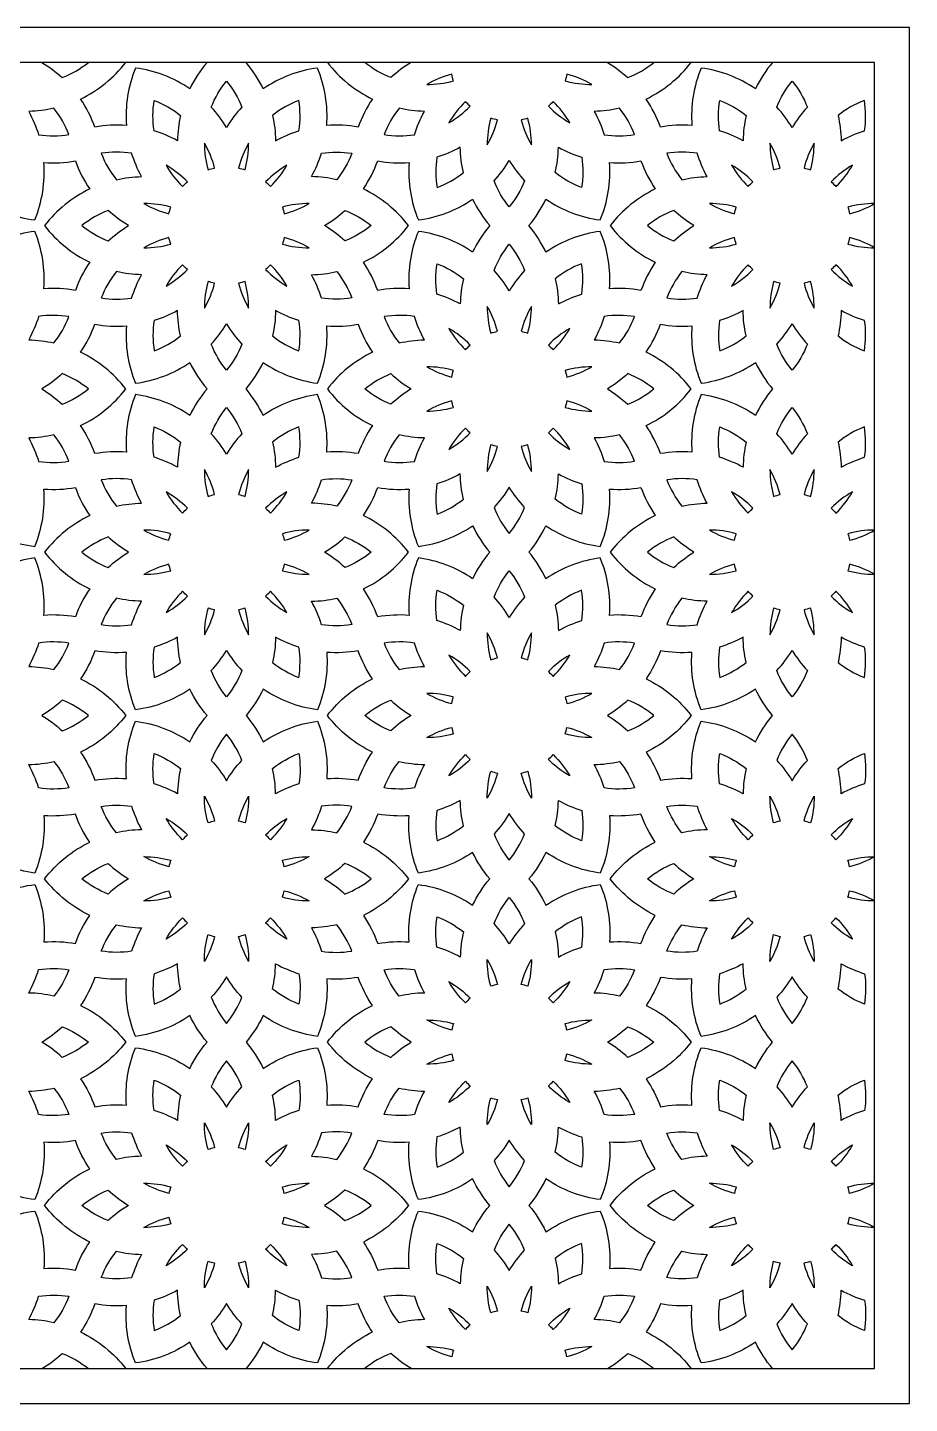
# Model space of a CAD drawing. Extents: x -2698 to -944, y 1038 to 1828.
# Drawn here: x -1451 to -944, y 1038 to 1828 of the extents above; entities that cross this region are included whole.
import ezdxf

# ---------------------------------------------------------------- set-up
doc = ezdxf.new("R2010")
doc.units = 0
doc.layers.add('LAYER_01', color=5, linetype='CONTINUOUS')

msp = doc.modelspace()

# ---------------------------------------------------------------- linework, layer by layer
at = {"layer": 'LAYER_01'}
for points in [[(-2697.73, 1038.17), (-944.41, 1038.17), (-944.41, 1828.11), (-2697.73, 1828.11)], [(-2677.73, 1058.17), (-964.41, 1058.17), (-964.41, 1808.11), (-2677.73, 1808.11)]]:
    msp.add_lwpolyline(points, close=True, dxfattribs=at)
for points in [[(-1442.59, 1808.11, -0.050779), (-1430.93, 1799.33, 0.077393), (-1415.9, 1808.11)], [(-1347.77, 1808.11, 0.063011), (-1357.6, 1792.92, 0.117394), (-1388.79, 1804.83, 0.117394), (-1394.06, 1771.87, 0.063011), (-1412.13, 1770.95, 0.063011), (-1420.37, 1787.06, 0.117394), (-1394.46, 1808.11)], [(-1278.65, 1808.11, 0.117394), (-1252.74, 1787.06, 0.063011), (-1260.98, 1770.95, 0.063011), (-1279.05, 1771.87, 0.117394), (-1284.32, 1804.83, 0.117394), (-1315.51, 1792.92, 0.063011), (-1325.34, 1808.11)], [(-1230.52, 1808.11, 0.050779), (-1242.18, 1799.33, -0.077393), (-1257.21, 1808.11)], [(-1117.86, 1808.11, -0.050779), (-1106.2, 1799.33, 0.077393), (-1091.16, 1808.11)], [(-1023.04, 1808.11, 0.063011), (-1032.87, 1792.92, 0.117394), (-1064.05, 1804.83, 0.117394), (-1069.33, 1771.87, 0.063011), (-1087.39, 1770.95, 0.063011), (-1095.63, 1787.06, 0.117394), (-1069.73, 1808.11)], [(-1347.77, 1058.17, -0.063011), (-1357.6, 1073.35, -0.117394), (-1388.79, 1061.44, -0.117394), (-1394.06, 1094.4, -0.063011), (-1412.13, 1095.32, -0.063011), (-1420.37, 1079.21, -0.117394), (-1394.46, 1058.17)], [(-1278.65, 1058.17, -0.117394), (-1252.74, 1079.21, -0.063011), (-1260.98, 1095.32, -0.063011), (-1279.05, 1094.4, -0.117394), (-1284.32, 1061.44, -0.117394), (-1315.51, 1073.35, -0.063011), (-1325.34, 1058.17)], [(-1023.04, 1058.17, -0.063011), (-1032.87, 1073.35, -0.117394), (-1064.05, 1061.44, -0.117394), (-1069.33, 1094.4, -0.063011), (-1087.39, 1095.32, -0.063011), (-1095.63, 1079.21, -0.117394), (-1069.73, 1058.17)], [(-1442.59, 1058.17, 0.050779), (-1430.93, 1066.95, -0.077393), (-1415.9, 1058.17)], [(-1230.52, 1058.17, -0.050779), (-1242.18, 1066.95, 0.077393), (-1257.21, 1058.17)], [(-1117.86, 1058.17, 0.050779), (-1106.2, 1066.95, -0.077393), (-1091.16, 1058.17)]]:
    msp.add_lwpolyline(points, format="xyb", dxfattribs=at)
for points in [[(-1207.25, 1801.27, 0.068796), (-1221.59, 1795.41, 0.068796), (-1206.24, 1797.5, -0.028935)], [(-1126.78, 1795.41, 0.068796), (-1141.13, 1801.27, -0.028935), (-1142.14, 1797.5, 0.068796)], [(-1327.77, 1782.36, 0.050779), (-1336.56, 1770.7, 0.050779), (-1345.34, 1782.36, -0.077393), (-1336.56, 1797.39, -0.077393)], [(-1003.03, 1782.36, 0.050779), (-1011.82, 1770.7, 0.050779), (-1020.6, 1782.36, -0.077393), (-1011.82, 1797.39, -0.077393)], [(-1378.07, 1786.27, -0.077393), (-1362.94, 1777.64, 0.050779), (-1364.72, 1763.15, 0.050779), (-1378.16, 1768.86, -0.077393)], [(-1308.39, 1763.15, -0.050779), (-1294.95, 1768.86, 0.077393), (-1295.04, 1786.27, 0.077393), (-1310.17, 1777.64, -0.050779)], [(-1208.89, 1773.41, 0.068796), (-1196.64, 1782.9, -0.028935), (-1199.4, 1785.66, 0.068796)], [(-1151.74, 1782.9, 0.068796), (-1139.48, 1773.41, 0.068796), (-1148.97, 1785.66, -0.028935)], [(-1053.33, 1786.27, -0.077393), (-1038.21, 1777.64, 0.050779), (-1039.98, 1763.15, 0.050779), (-1053.42, 1768.86, -0.077393)], [(-983.65, 1763.15, -0.050779), (-970.22, 1768.86, 0.077393), (-970.31, 1786.27, 0.077393), (-985.43, 1777.64, -0.050779)], [(-1450.14, 1779.95, -0.050779), (-1444.43, 1766.51, 0.077393), (-1427.02, 1766.6, 0.077393), (-1435.65, 1781.72, -0.050779)], [(-1222.97, 1779.95, -0.050779), (-1237.46, 1781.72, 0.077393), (-1246.09, 1766.6, 0.077393), (-1228.68, 1766.51, -0.050779)], [(-1125.4, 1779.95, -0.050779), (-1119.7, 1766.51, 0.077393), (-1102.29, 1766.6, 0.077393), (-1110.91, 1781.72, -0.050779)], [(-1186.89, 1760.7, 0.068796), (-1181.03, 1775.05, -0.028935), (-1184.8, 1776.06, 0.068796)], [(-1161.48, 1760.7, 0.068796), (-1163.58, 1776.06, -0.028935), (-1167.35, 1775.05, 0.068796)], [(-1349.26, 1761.77, 0.068796), (-1347.16, 1746.42, -0.028935), (-1343.39, 1747.43, 0.068796)], [(-1329.72, 1747.43, -0.028935), (-1325.95, 1746.42, 0.068796), (-1323.85, 1761.77, 0.068796)], [(-1024.52, 1761.77, 0.068796), (-1022.43, 1746.42, -0.028935), (-1018.66, 1747.43, 0.068796)], [(-1004.98, 1747.43, -0.028935), (-1001.21, 1746.42, 0.068796), (-999.12, 1761.77, 0.068796)], [(-1385.34, 1742.53, -0.050779), (-1391.04, 1755.97, 0.077393), (-1408.46, 1755.88, 0.077393), (-1399.83, 1740.75, -0.050779)], [(-1273.28, 1740.75, 0.050779), (-1287.77, 1742.53, 0.050779), (-1282.07, 1755.97, -0.077393), (-1264.65, 1755.88, -0.077393)], [(-1215.79, 1753.62, 0.077393), (-1215.7, 1736.21, 0.077393), (-1200.57, 1744.84, -0.050779), (-1202.35, 1759.33, -0.050779)], [(-1132.68, 1736.21, -0.077393), (-1147.8, 1744.84, 0.050779), (-1146.02, 1759.33, 0.050779), (-1132.58, 1753.62, -0.077393)], [(-1060.6, 1742.53, -0.050779), (-1066.31, 1755.97, 0.077393), (-1083.72, 1755.88, 0.077393), (-1075.09, 1740.75, -0.050779)], [(-1477.87, 1729.55, 0.117394), (-1446.69, 1717.64, 0.117394), (-1441.42, 1750.6, 0.063011), (-1423.35, 1751.52, 0.063011), (-1415.11, 1735.42, 0.117394), (-1441.02, 1714.37, 0.117394), (-1415.11, 1693.32, 0.063011), (-1423.35, 1677.21, 0.063011), (-1441.42, 1678.13, 0.117394), (-1446.69, 1711.09, 0.117394), (-1477.87, 1699.18, 0.063011), (-1487.7, 1714.37, 0.063011)], [(-1359.01, 1739.58, 0.068796), (-1371.26, 1749.07, 0.068796), (-1361.77, 1736.82, -0.028935)], [(-1301.85, 1749.07, 0.068796), (-1314.1, 1739.58, -0.028935), (-1311.34, 1736.82, 0.068796)], [(-1258, 1693.32, 0.117394), (-1232.09, 1714.37, 0.117394), (-1258, 1735.42, 0.063011), (-1249.76, 1751.52, 0.063011), (-1231.69, 1750.6, 0.117394), (-1226.42, 1717.64, 0.117394), (-1195.24, 1729.55, 0.063011), (-1185.41, 1714.37, 0.063011), (-1195.24, 1699.18, 0.117394), (-1226.42, 1711.09, 0.117394), (-1231.69, 1678.13, 0.063011), (-1249.76, 1677.21, 0.063011)], [(-1174.19, 1725.09, -0.077393), (-1182.97, 1740.12, 0.050779), (-1174.19, 1751.78, 0.050779), (-1165.4, 1740.12, -0.077393)], [(-1153.14, 1729.55, 0.117394), (-1121.96, 1717.64, 0.117394), (-1116.68, 1750.6, 0.063011), (-1098.61, 1751.52, 0.063011), (-1090.38, 1735.42, 0.117394), (-1116.28, 1714.37, 0.117394), (-1090.38, 1693.32, 0.063011), (-1098.61, 1677.21, 0.063011), (-1116.68, 1678.13, 0.117394), (-1121.96, 1711.09, 0.117394), (-1153.14, 1699.18, 0.063011), (-1162.97, 1714.37, 0.063011)], [(-1034.27, 1739.58, 0.068796), (-1046.52, 1749.07, 0.068796), (-1037.03, 1736.82, -0.028935)], [(-977.12, 1749.07, 0.068796), (-989.37, 1739.58, -0.028935), (-986.61, 1736.82, 0.068796)], [(-1404.55, 1723.15, 0.077393), (-1419.58, 1714.37, 0.077393), (-1404.55, 1705.58, -0.050779), (-1392.88, 1714.37, -0.050779)], [(-1383.96, 1727.07, 0.068796), (-1369.62, 1721.2, -0.028935), (-1368.61, 1724.98, 0.068796)], [(-1303.49, 1721.2, 0.068796), (-1289.15, 1727.07, 0.068796), (-1304.5, 1724.98, -0.028935)], [(-1268.57, 1705.58, 0.050779), (-1280.23, 1714.37, 0.050779), (-1268.57, 1723.15, -0.077393), (-1253.53, 1714.37, -0.077393)], [(-1079.81, 1723.15, 0.077393), (-1094.84, 1714.37, 0.077393), (-1079.81, 1705.58, -0.050779), (-1068.15, 1714.37, -0.050779)], [(-1059.23, 1727.07, 0.068796), (-1044.88, 1721.2, -0.028935), (-1043.87, 1724.98, 0.068796)], [(-978.76, 1721.2, 0.068796), (-964.41, 1727.07, 0.068796), (-979.77, 1724.98, -0.028935)], [(-1383.96, 1701.66, 0.068796), (-1368.61, 1703.76, -0.028935), (-1369.62, 1707.53, 0.068796)], [(-1304.5, 1703.76, 0.068796), (-1289.15, 1701.66, 0.068796), (-1303.49, 1707.53, -0.028935)], [(-1059.23, 1701.66, 0.068796), (-1043.87, 1703.76, -0.028935), (-1044.88, 1707.53, 0.068796)], [(-979.77, 1703.76, 0.068796), (-964.41, 1701.66, 0.068796), (-978.76, 1707.53, -0.028935)], [(-1174.19, 1676.95, 0.050779), (-1182.97, 1688.61, -0.077393), (-1174.19, 1703.65, -0.077393), (-1165.4, 1688.61, 0.050779)], [(-1361.77, 1691.91, 0.068796), (-1371.26, 1679.66, 0.068796), (-1359.01, 1689.15, -0.028935)], [(-1301.85, 1679.66, 0.068796), (-1311.34, 1691.91, -0.028935), (-1314.1, 1689.15, 0.068796)], [(-1215.7, 1692.53, -0.077393), (-1200.57, 1683.9, 0.050779), (-1202.35, 1669.41, 0.050779), (-1215.79, 1675.11, -0.077393)], [(-1132.58, 1675.11, 0.077393), (-1132.68, 1692.53, 0.077393), (-1147.8, 1683.9, -0.050779), (-1146.02, 1669.41, -0.050779)], [(-1037.03, 1691.91, 0.068796), (-1046.52, 1679.66, 0.068796), (-1034.27, 1689.15, -0.028935)], [(-977.12, 1679.66, 0.068796), (-986.61, 1691.91, -0.028935), (-989.37, 1689.15, 0.068796)], [(-1399.83, 1687.98, 0.077393), (-1408.46, 1672.85, 0.077393), (-1391.04, 1672.76, -0.050779), (-1385.34, 1686.2, -0.050779)], [(-1264.65, 1672.85, -0.077393), (-1282.07, 1672.76, 0.050779), (-1287.77, 1686.2, 0.050779), (-1273.28, 1687.98, -0.077393)], [(-1075.09, 1687.98, 0.077393), (-1083.72, 1672.85, 0.077393), (-1066.31, 1672.76, -0.050779), (-1060.6, 1686.2, -0.050779)], [(-1347.16, 1682.32, 0.068796), (-1349.26, 1666.96, 0.068796), (-1343.39, 1681.31, -0.028935)], [(-1329.72, 1681.31, 0.068796), (-1323.85, 1666.96, 0.068796), (-1325.95, 1682.32, -0.028935)], [(-1022.43, 1682.32, 0.068796), (-1024.52, 1666.96, 0.068796), (-1018.66, 1681.31, -0.028935)], [(-1004.98, 1681.31, 0.068796), (-999.12, 1666.96, 0.068796), (-1001.21, 1682.32, -0.028935)], [(-1186.89, 1668.03, 0.068796), (-1184.8, 1652.67, -0.028935), (-1181.03, 1653.69, 0.068796)], [(-1161.48, 1668.03, 0.068796), (-1167.35, 1653.69, -0.028935), (-1163.58, 1652.67, 0.068796)], [(-1450.14, 1648.79, -0.050779), (-1435.65, 1647.01, 0.077393), (-1427.02, 1662.14, 0.077393), (-1444.43, 1662.23, -0.050779)], [(-1364.72, 1665.58, -0.050779), (-1378.16, 1659.88, 0.077393), (-1378.07, 1642.47, 0.077393), (-1362.94, 1651.09, -0.050779)], [(-1310.17, 1651.09, 0.077393), (-1295.04, 1642.47, 0.077393), (-1294.95, 1659.88, -0.050779), (-1308.39, 1665.58, -0.050779)], [(-1222.97, 1648.79, -0.050779), (-1228.68, 1662.23, 0.077393), (-1246.09, 1662.14, 0.077393), (-1237.46, 1647.01, -0.050779)], [(-1125.4, 1648.79, -0.050779), (-1110.91, 1647.01, 0.077393), (-1102.29, 1662.14, 0.077393), (-1119.7, 1662.23, -0.050779)], [(-1039.98, 1665.58, -0.050779), (-1053.42, 1659.88, 0.077393), (-1053.33, 1642.47, 0.077393), (-1038.21, 1651.09, -0.050779)], [(-985.43, 1651.09, 0.077393), (-970.31, 1642.47, 0.077393), (-970.22, 1659.88, -0.050779), (-983.65, 1665.58, -0.050779)], [(-1347.77, 1620.62, 0.063011), (-1357.6, 1605.44, 0.117394), (-1388.79, 1617.35, 0.117394), (-1394.06, 1584.39, 0.063011), (-1412.13, 1583.47, 0.063011), (-1420.37, 1599.57, 0.117394), (-1394.46, 1620.62, 0.117394), (-1420.37, 1641.67, 0.063011), (-1412.13, 1657.78, 0.063011), (-1394.06, 1656.86, 0.117394), (-1388.79, 1623.9, 0.117394), (-1357.6, 1635.81, 0.063011)], [(-1345.34, 1646.38, 0.050779), (-1336.56, 1658.04, 0.050779), (-1327.77, 1646.38, -0.077393), (-1336.56, 1631.34, -0.077393)], [(-1278.65, 1620.62, 0.117394), (-1252.74, 1599.57, 0.063011), (-1260.98, 1583.47, 0.063011), (-1279.05, 1584.39, 0.117394), (-1284.32, 1617.35, 0.117394), (-1315.51, 1605.44, 0.063011), (-1325.34, 1620.62, 0.063011), (-1315.51, 1635.81, 0.117394), (-1284.32, 1623.9, 0.117394), (-1279.05, 1656.86, 0.063011), (-1260.98, 1657.78, 0.063011), (-1252.74, 1641.67, 0.117394)], [(-1196.64, 1645.84, 0.068796), (-1208.89, 1655.33, 0.068796), (-1199.4, 1643.08, -0.028935)], [(-1139.48, 1655.33, 0.068796), (-1151.74, 1645.84, -0.028935), (-1148.97, 1643.08, 0.068796)], [(-1023.04, 1620.62, 0.063011), (-1032.87, 1605.44, 0.117394), (-1064.05, 1617.35, 0.117394), (-1069.33, 1584.39, 0.063011), (-1087.39, 1583.47, 0.063011), (-1095.63, 1599.57, 0.117394), (-1069.73, 1620.62, 0.117394), (-1095.63, 1641.67, 0.063011), (-1087.39, 1657.78, 0.063011), (-1069.33, 1656.86, 0.117394), (-1064.05, 1623.9, 0.117394), (-1032.87, 1635.81, 0.063011)], [(-1020.6, 1646.38, 0.050779), (-1011.82, 1658.04, 0.050779), (-1003.03, 1646.38, -0.077393), (-1011.82, 1631.34, -0.077393)], [(-1430.93, 1629.41, -0.050779), (-1442.59, 1620.62, -0.050779), (-1430.93, 1611.84, 0.077393), (-1415.9, 1620.62, 0.077393)], [(-1230.52, 1620.62, 0.050779), (-1242.18, 1611.84, -0.077393), (-1257.21, 1620.62, -0.077393), (-1242.18, 1629.41, 0.050779)], [(-1221.59, 1633.33, 0.068796), (-1207.25, 1627.46, -0.028935), (-1206.24, 1631.23, 0.068796)], [(-1141.13, 1627.46, 0.068796), (-1126.78, 1633.33, 0.068796), (-1142.14, 1631.23, -0.028935)], [(-1106.2, 1629.41, -0.050779), (-1117.86, 1620.62, -0.050779), (-1106.2, 1611.84, 0.077393), (-1091.16, 1620.62, 0.077393)], [(-1207.25, 1613.79, 0.068796), (-1221.59, 1607.92, 0.068796), (-1206.24, 1610.02, -0.028935)], [(-1126.78, 1607.92, 0.068796), (-1141.13, 1613.79, -0.028935), (-1142.14, 1610.02, 0.068796)], [(-1327.77, 1594.87, 0.050779), (-1336.56, 1583.21, 0.050779), (-1345.34, 1594.87, -0.077393), (-1336.56, 1609.91, -0.077393)], [(-1003.03, 1594.87, 0.050779), (-1011.82, 1583.21, 0.050779), (-1020.6, 1594.87, -0.077393), (-1011.82, 1609.91, -0.077393)], [(-1378.07, 1598.78, -0.077393), (-1362.94, 1590.15, 0.050779), (-1364.72, 1575.66, 0.050779), (-1378.16, 1581.37, -0.077393)], [(-1308.39, 1575.66, -0.050779), (-1294.95, 1581.37, 0.077393), (-1295.04, 1598.78, 0.077393), (-1310.17, 1590.15, -0.050779)], [(-1208.89, 1585.92, 0.068796), (-1196.64, 1595.41, -0.028935), (-1199.4, 1598.17, 0.068796)], [(-1151.74, 1595.41, 0.068796), (-1139.48, 1585.92, 0.068796), (-1148.97, 1598.17, -0.028935)], [(-1053.33, 1598.78, -0.077393), (-1038.21, 1590.15, 0.050779), (-1039.98, 1575.66, 0.050779), (-1053.42, 1581.37, -0.077393)], [(-983.65, 1575.66, -0.050779), (-970.22, 1581.37, 0.077393), (-970.31, 1598.78, 0.077393), (-985.43, 1590.15, -0.050779)], [(-1450.14, 1592.46, -0.050779), (-1444.43, 1579.02, 0.077393), (-1427.02, 1579.11, 0.077393), (-1435.65, 1594.24, -0.050779)], [(-1222.97, 1592.46, -0.050779), (-1237.46, 1594.24, 0.077393), (-1246.09, 1579.11, 0.077393), (-1228.68, 1579.02, -0.050779)], [(-1186.89, 1573.22, 0.068796), (-1181.03, 1587.56, -0.028935), (-1184.8, 1588.57, 0.068796)], [(-1161.48, 1573.22, 0.068796), (-1163.58, 1588.57, -0.028935), (-1167.35, 1587.56, 0.068796)], [(-1125.4, 1592.46, -0.050779), (-1119.7, 1579.02, 0.077393), (-1102.29, 1579.11, 0.077393), (-1110.91, 1594.24, -0.050779)], [(-1349.26, 1574.29, 0.068796), (-1347.16, 1558.93, -0.028935), (-1343.39, 1559.94, 0.068796)], [(-1329.72, 1559.94, -0.028935), (-1325.95, 1558.93, 0.068796), (-1323.85, 1574.29, 0.068796)], [(-1024.52, 1574.29, 0.068796), (-1022.43, 1558.93, -0.028935), (-1018.66, 1559.94, 0.068796)], [(-1004.98, 1559.94, -0.028935), (-1001.21, 1558.93, 0.068796), (-999.12, 1574.29, 0.068796)], [(-1385.34, 1555.05, -0.050779), (-1391.04, 1568.48, 0.077393), (-1408.46, 1568.39, 0.077393), (-1399.83, 1553.27, -0.050779)], [(-1273.28, 1553.27, 0.050779), (-1287.77, 1555.05, 0.050779), (-1282.07, 1568.48, -0.077393), (-1264.65, 1568.39, -0.077393)], [(-1215.79, 1566.13, 0.077393), (-1215.7, 1548.72, 0.077393), (-1200.57, 1557.35, -0.050779), (-1202.35, 1571.84, -0.050779)], [(-1165.4, 1552.63, -0.050779), (-1174.19, 1564.29, -0.050779), (-1182.97, 1552.63, 0.077393), (-1174.19, 1537.6, 0.077393)], [(-1132.68, 1548.72, -0.077393), (-1147.8, 1557.35, 0.050779), (-1146.02, 1571.84, 0.050779), (-1132.58, 1566.13, -0.077393)], [(-1060.6, 1555.05, -0.050779), (-1066.31, 1568.48, 0.077393), (-1083.72, 1568.39, 0.077393), (-1075.09, 1553.27, -0.050779)], [(-1477.87, 1542.07, 0.117394), (-1446.69, 1530.16, 0.117394), (-1441.42, 1563.12, 0.063011), (-1423.35, 1564.04, 0.063011), (-1415.11, 1547.93, 0.117394), (-1441.02, 1526.88, 0.117394), (-1415.11, 1505.83, 0.063011), (-1423.35, 1489.72, 0.063011), (-1441.42, 1490.64, 0.117394), (-1446.69, 1523.6, 0.117394), (-1477.87, 1511.69, 0.063011), (-1487.7, 1526.88, 0.063011)], [(-1359.01, 1552.09, 0.068796), (-1371.26, 1561.58, 0.068796), (-1361.77, 1549.33, -0.028935)], [(-1301.85, 1561.58, 0.068796), (-1314.1, 1552.09, -0.028935), (-1311.34, 1549.33, 0.068796)], [(-1258, 1505.83, 0.117394), (-1232.09, 1526.88, 0.117394), (-1258, 1547.93, 0.063011), (-1249.76, 1564.04, 0.063011), (-1231.69, 1563.12, 0.117394), (-1226.42, 1530.16, 0.117394), (-1195.24, 1542.07, 0.063011), (-1185.41, 1526.88, 0.063011), (-1195.24, 1511.69, 0.117394), (-1226.42, 1523.6, 0.117394), (-1231.69, 1490.64, 0.063011), (-1249.76, 1489.72, 0.063011)], [(-1153.14, 1542.07, 0.117394), (-1121.96, 1530.16, 0.117394), (-1116.68, 1563.12, 0.063011), (-1098.61, 1564.04, 0.063011), (-1090.38, 1547.93, 0.117394), (-1116.28, 1526.88, 0.117394), (-1090.38, 1505.83, 0.063011), (-1098.61, 1489.72, 0.063011), (-1116.68, 1490.64, 0.117394), (-1121.96, 1523.6, 0.117394), (-1153.14, 1511.69, 0.063011), (-1162.97, 1526.88, 0.063011)], [(-1034.27, 1552.09, 0.068796), (-1046.52, 1561.58, 0.068796), (-1037.03, 1549.33, -0.028935)], [(-977.12, 1561.58, 0.068796), (-989.37, 1552.09, -0.028935), (-986.61, 1549.33, 0.068796)], [(-1404.55, 1535.67, 0.077393), (-1419.58, 1526.88, 0.077393), (-1404.55, 1518.1, -0.050779), (-1392.88, 1526.88, -0.050779)], [(-1383.96, 1539.58, 0.068796), (-1369.62, 1533.72, -0.028935), (-1368.61, 1537.49, 0.068796)], [(-1303.49, 1533.72, 0.068796), (-1289.15, 1539.58, 0.068796), (-1304.5, 1537.49, -0.028935)], [(-1268.57, 1518.1, 0.050779), (-1280.23, 1526.88, 0.050779), (-1268.57, 1535.67, -0.077393), (-1253.53, 1526.88, -0.077393)], [(-1079.81, 1535.67, 0.077393), (-1094.84, 1526.88, 0.077393), (-1079.81, 1518.1, -0.050779), (-1068.15, 1526.88, -0.050779)], [(-1059.23, 1539.58, 0.068796), (-1044.88, 1533.72, -0.028935), (-1043.87, 1537.49, 0.068796)], [(-978.76, 1533.72, 0.068796), (-964.41, 1539.58, 0.068796), (-979.77, 1537.49, -0.028935)], [(-1383.96, 1514.18, 0.068796), (-1368.61, 1516.27, -0.028935), (-1369.62, 1520.04, 0.068796)], [(-1304.5, 1516.27, 0.068796), (-1289.15, 1514.18, 0.068796), (-1303.49, 1520.04, -0.028935)], [(-1059.23, 1514.18, 0.068796), (-1043.87, 1516.27, -0.028935), (-1044.88, 1520.04, 0.068796)], [(-979.77, 1516.27, 0.068796), (-964.41, 1514.18, 0.068796), (-978.76, 1520.04, -0.028935)], [(-1174.19, 1489.47, 0.050779), (-1182.97, 1501.13, -0.077393), (-1174.19, 1516.16, -0.077393), (-1165.4, 1501.13, 0.050779)], [(-1361.77, 1504.43, 0.068796), (-1371.26, 1492.18, 0.068796), (-1359.01, 1501.67, -0.028935)], [(-1301.85, 1492.18, 0.068796), (-1311.34, 1504.43, -0.028935), (-1314.1, 1501.67, 0.068796)], [(-1215.7, 1505.04, -0.077393), (-1200.57, 1496.41, 0.050779), (-1202.35, 1481.92, 0.050779), (-1215.79, 1487.63, -0.077393)], [(-1132.58, 1487.63, 0.077393), (-1132.68, 1505.04, 0.077393), (-1147.8, 1496.41, -0.050779), (-1146.02, 1481.92, -0.050779)], [(-1037.03, 1504.43, 0.068796), (-1046.52, 1492.18, 0.068796), (-1034.27, 1501.67, -0.028935)], [(-977.12, 1492.18, 0.068796), (-986.61, 1504.43, -0.028935), (-989.37, 1501.67, 0.068796)], [(-1399.83, 1500.49, 0.077393), (-1408.46, 1485.37, 0.077393), (-1391.04, 1485.28, -0.050779), (-1385.34, 1498.72, -0.050779)], [(-1347.16, 1494.83, 0.068796), (-1349.26, 1479.47, 0.068796), (-1343.39, 1493.82, -0.028935)], [(-1329.72, 1493.82, 0.068796), (-1323.85, 1479.47, 0.068796), (-1325.95, 1494.83, -0.028935)], [(-1264.65, 1485.37, -0.077393), (-1282.07, 1485.28, 0.050779), (-1287.77, 1498.72, 0.050779), (-1273.28, 1500.49, -0.077393)], [(-1075.09, 1500.49, 0.077393), (-1083.72, 1485.37, 0.077393), (-1066.31, 1485.28, -0.050779), (-1060.6, 1498.72, -0.050779)], [(-1022.43, 1494.83, 0.068796), (-1024.52, 1479.47, 0.068796), (-1018.66, 1493.82, -0.028935)], [(-1004.98, 1493.82, 0.068796), (-999.12, 1479.47, 0.068796), (-1001.21, 1494.83, -0.028935)], [(-1364.72, 1478.1, -0.050779), (-1378.16, 1472.39, 0.077393), (-1378.07, 1454.98, 0.077393), (-1362.94, 1463.61, -0.050779)], [(-1310.17, 1463.61, 0.077393), (-1295.04, 1454.98, 0.077393), (-1294.95, 1472.39, -0.050779), (-1308.39, 1478.1, -0.050779)], [(-1186.89, 1480.54, 0.068796), (-1184.8, 1465.19, -0.028935), (-1181.03, 1466.2, 0.068796)], [(-1161.48, 1480.54, 0.068796), (-1167.35, 1466.2, -0.028935), (-1163.58, 1465.19, 0.068796)], [(-1039.98, 1478.1, -0.050779), (-1053.42, 1472.39, 0.077393), (-1053.33, 1454.98, 0.077393), (-1038.21, 1463.61, -0.050779)], [(-985.43, 1463.61, 0.077393), (-970.31, 1454.98, 0.077393), (-970.22, 1472.39, -0.050779), (-983.65, 1478.1, -0.050779)], [(-1450.14, 1461.3, -0.050779), (-1435.65, 1459.53, 0.077393), (-1427.02, 1474.65, 0.077393), (-1444.43, 1474.74, -0.050779)], [(-1357.6, 1448.32, -0.117394), (-1388.79, 1436.41, -0.117394), (-1394.06, 1469.37, -0.063011), (-1412.13, 1470.29, -0.063011), (-1420.37, 1454.19, -0.117394), (-1394.46, 1433.14, -0.117394), (-1420.37, 1412.09, -0.063011), (-1412.13, 1395.98, -0.063011), (-1394.06, 1396.9, -0.117394), (-1388.79, 1429.86, -0.117394), (-1357.6, 1417.95, -0.063011), (-1347.77, 1433.14, -0.063011)], [(-1345.34, 1458.89, 0.050779), (-1336.56, 1470.55, 0.050779), (-1327.77, 1458.89, -0.077393), (-1336.56, 1443.86, -0.077393)], [(-1325.34, 1433.14, -0.063011), (-1315.51, 1417.95, -0.117394), (-1284.32, 1429.86, -0.117394), (-1279.05, 1396.9, -0.063011), (-1260.98, 1395.98, -0.063011), (-1252.74, 1412.09, -0.117394), (-1278.65, 1433.14, -0.117394), (-1252.74, 1454.19, -0.063011), (-1260.98, 1470.29, -0.063011), (-1279.05, 1469.37, -0.117394), (-1284.32, 1436.41, -0.117394), (-1315.51, 1448.32, -0.063011)], [(-1222.97, 1461.3, -0.050779), (-1228.68, 1474.74, 0.077393), (-1246.09, 1474.65, 0.077393), (-1237.46, 1459.53, -0.050779)], [(-1125.4, 1461.3, -0.050779), (-1110.91, 1459.53, 0.077393), (-1102.29, 1474.65, 0.077393), (-1119.7, 1474.74, -0.050779)], [(-1069.73, 1433.14, -0.117394), (-1095.63, 1412.09, -0.063011), (-1087.39, 1395.98, -0.063011), (-1069.33, 1396.9, -0.117394), (-1064.05, 1429.86, -0.117394), (-1032.87, 1417.95, -0.063011), (-1023.04, 1433.14, -0.063011), (-1032.87, 1448.32, -0.117394), (-1064.05, 1436.41, -0.117394), (-1069.33, 1469.37, -0.063011), (-1087.39, 1470.29, -0.063011), (-1095.63, 1454.19, -0.117394)], [(-1020.6, 1458.89, 0.050779), (-1011.82, 1470.55, 0.050779), (-1003.03, 1458.89, -0.077393), (-1011.82, 1443.86, -0.077393)], [(-1196.64, 1458.35, 0.068796), (-1208.89, 1467.84, 0.068796), (-1199.4, 1455.59, -0.028935)], [(-1139.48, 1467.84, 0.068796), (-1151.74, 1458.35, -0.028935), (-1148.97, 1455.59, 0.068796)], [(-1221.59, 1445.84, 0.068796), (-1207.25, 1439.98, -0.028935), (-1206.24, 1443.75, 0.068796)], [(-1141.13, 1439.98, 0.068796), (-1126.78, 1445.84, 0.068796), (-1142.14, 1443.75, -0.028935)], [(-1442.59, 1433.14, -0.050779), (-1430.93, 1424.35, 0.077393), (-1415.9, 1433.14, 0.077393), (-1430.93, 1441.92, -0.050779)], [(-1242.18, 1441.92, 0.050779), (-1230.52, 1433.14, 0.050779), (-1242.18, 1424.35, -0.077393), (-1257.21, 1433.14, -0.077393)], [(-1117.86, 1433.14, -0.050779), (-1106.2, 1424.35, 0.077393), (-1091.16, 1433.14, 0.077393), (-1106.2, 1441.92, -0.050779)], [(-1345.34, 1407.38, -0.050779), (-1336.56, 1395.72, -0.050779), (-1327.77, 1407.38, 0.077393), (-1336.56, 1422.42, 0.077393)], [(-1221.59, 1420.44, -0.068796), (-1207.25, 1426.3, 0.028935), (-1206.24, 1422.53, -0.068796)], [(-1141.13, 1426.3, -0.068796), (-1126.78, 1420.44, -0.068796), (-1142.14, 1422.53, 0.028935)], [(-1020.6, 1407.38, -0.050779), (-1011.82, 1395.72, -0.050779), (-1003.03, 1407.38, 0.077393), (-1011.82, 1422.42, 0.077393)], [(-1450.14, 1404.97, 0.050779), (-1435.65, 1406.75, -0.077393), (-1427.02, 1391.63, -0.077393), (-1444.43, 1391.53, 0.050779)], [(-1364.72, 1388.18, 0.050779), (-1378.16, 1393.88, -0.077393), (-1378.07, 1411.3, -0.077393), (-1362.94, 1402.67, 0.050779)], [(-1310.17, 1402.67, -0.077393), (-1295.04, 1411.3, -0.077393), (-1294.95, 1393.88, 0.050779), (-1308.39, 1388.18, 0.050779)], [(-1222.97, 1404.97, 0.050779), (-1228.68, 1391.53, -0.077393), (-1246.09, 1391.63, -0.077393), (-1237.46, 1406.75, 0.050779)], [(-1196.64, 1407.92, -0.068796), (-1208.89, 1398.43, -0.068796), (-1199.4, 1410.69, 0.028935)], [(-1139.48, 1398.43, -0.068796), (-1151.74, 1407.92, 0.028935), (-1148.97, 1410.69, -0.068796)], [(-1125.4, 1404.97, 0.050779), (-1110.91, 1406.75, -0.077393), (-1102.29, 1391.63, -0.077393), (-1119.7, 1391.53, 0.050779)], [(-1039.98, 1388.18, 0.050779), (-1053.42, 1393.88, -0.077393), (-1053.33, 1411.3, -0.077393), (-1038.21, 1402.67, 0.050779)], [(-985.43, 1402.67, -0.077393), (-970.31, 1411.3, -0.077393), (-970.22, 1393.88, 0.050779), (-983.65, 1388.18, 0.050779)], [(-1186.89, 1385.73, -0.068796), (-1184.8, 1401.09, 0.028935), (-1181.03, 1400.08, -0.068796)], [(-1161.48, 1385.73, -0.068796), (-1167.35, 1400.08, 0.028935), (-1163.58, 1401.09, -0.068796)], [(-1347.16, 1371.45, -0.068796), (-1349.26, 1386.8, -0.068796), (-1343.39, 1372.46, 0.028935)], [(-1329.72, 1372.46, -0.068796), (-1323.85, 1386.8, -0.068796), (-1325.95, 1371.45, 0.028935)], [(-1215.7, 1361.24, 0.077393), (-1200.57, 1369.86, -0.050779), (-1202.35, 1384.35, -0.050779), (-1215.79, 1378.65, 0.077393)], [(-1132.58, 1378.65, -0.077393), (-1132.68, 1361.24, -0.077393), (-1147.8, 1369.86, 0.050779), (-1146.02, 1384.35, 0.050779)], [(-1022.43, 1371.45, -0.068796), (-1024.52, 1386.8, -0.068796), (-1018.66, 1372.46, 0.028935)], [(-1004.98, 1372.46, -0.068796), (-999.12, 1386.8, -0.068796), (-1001.21, 1371.45, 0.028935)], [(-1477.87, 1324.21, -0.117394), (-1446.69, 1336.12, -0.117394), (-1441.42, 1303.16, -0.063011), (-1423.35, 1302.24, -0.063011), (-1415.11, 1318.35, -0.117394), (-1441.02, 1339.39, -0.117394), (-1415.11, 1360.44, -0.063011), (-1423.35, 1376.55, -0.063011), (-1441.42, 1375.63, -0.117394), (-1446.69, 1342.67, -0.117394), (-1477.87, 1354.58, -0.063011), (-1487.7, 1339.39, -0.063011)], [(-1399.83, 1365.78, -0.077393), (-1408.46, 1380.91, -0.077393), (-1391.04, 1381, 0.050779), (-1385.34, 1367.56, 0.050779)], [(-1264.65, 1380.91, 0.077393), (-1282.07, 1381, -0.050779), (-1287.77, 1367.56, -0.050779), (-1273.28, 1365.78, 0.077393)], [(-1258, 1360.44, -0.117394), (-1232.09, 1339.39, -0.117394), (-1258, 1318.35, -0.063011), (-1249.76, 1302.24, -0.063011), (-1231.69, 1303.16, -0.117394), (-1226.42, 1336.12, -0.117394), (-1195.24, 1324.21, -0.063011), (-1185.41, 1339.39, -0.063011), (-1195.24, 1354.58, -0.117394), (-1226.42, 1342.67, -0.117394), (-1231.69, 1375.63, -0.063011), (-1249.76, 1376.55, -0.063011)], [(-1174.19, 1376.81, -0.050779), (-1182.97, 1365.15, 0.077393), (-1174.19, 1350.11, 0.077393), (-1165.4, 1365.15, -0.050779)], [(-1153.14, 1324.21, -0.117394), (-1121.96, 1336.12, -0.117394), (-1116.68, 1303.16, -0.063011), (-1098.61, 1302.24, -0.063011), (-1090.38, 1318.35, -0.117394), (-1116.28, 1339.39, -0.117394), (-1090.38, 1360.44, -0.063011), (-1098.61, 1376.55, -0.063011), (-1116.68, 1375.63, -0.117394), (-1121.96, 1342.67, -0.117394), (-1153.14, 1354.58, -0.063011), (-1162.97, 1339.39, -0.063011)], [(-1075.09, 1365.78, -0.077393), (-1083.72, 1380.91, -0.077393), (-1066.31, 1381, 0.050779), (-1060.6, 1367.56, 0.050779)], [(-1361.77, 1361.85, -0.068796), (-1371.26, 1374.1, -0.068796), (-1359.01, 1364.61, 0.028935)], [(-1301.85, 1374.1, -0.068796), (-1311.34, 1361.85, 0.028935), (-1314.1, 1364.61, -0.068796)], [(-1037.03, 1361.85, -0.068796), (-1046.52, 1374.1, -0.068796), (-1034.27, 1364.61, 0.028935)], [(-977.12, 1374.1, -0.068796), (-986.61, 1361.85, 0.028935), (-989.37, 1364.61, -0.068796)], [(-1383.96, 1352.1, -0.068796), (-1368.61, 1350, 0.028935), (-1369.62, 1346.23, -0.068796)], [(-1304.5, 1350, -0.068796), (-1289.15, 1352.1, -0.068796), (-1303.49, 1346.23, 0.028935)], [(-1059.23, 1352.1, -0.068796), (-1043.87, 1350, 0.028935), (-1044.88, 1346.23, -0.068796)], [(-979.77, 1350, -0.068796), (-964.41, 1352.1, -0.068796), (-978.76, 1346.23, 0.028935)], [(-1404.55, 1330.61, -0.077393), (-1419.58, 1339.39, -0.077393), (-1404.55, 1348.18, 0.050779), (-1392.88, 1339.39, 0.050779)], [(-1268.57, 1348.18, -0.050779), (-1280.23, 1339.39, -0.050779), (-1268.57, 1330.61, 0.077393), (-1253.53, 1339.39, 0.077393)], [(-1079.81, 1330.61, -0.077393), (-1094.84, 1339.39, -0.077393), (-1079.81, 1348.18, 0.050779), (-1068.15, 1339.39, 0.050779)], [(-1383.96, 1326.69, -0.068796), (-1369.62, 1332.56, 0.028935), (-1368.61, 1328.79, -0.068796)], [(-1303.49, 1332.56, -0.068796), (-1289.15, 1326.69, -0.068796), (-1304.5, 1328.79, 0.028935)], [(-1165.4, 1313.64, 0.050779), (-1174.19, 1301.98, 0.050779), (-1182.97, 1313.64, -0.077393), (-1174.19, 1328.68, -0.077393)], [(-1059.23, 1326.69, -0.068796), (-1044.88, 1332.56, 0.028935), (-1043.87, 1328.79, -0.068796)], [(-978.76, 1332.56, -0.068796), (-964.41, 1326.69, -0.068796), (-979.77, 1328.79, 0.028935)], [(-1385.34, 1311.23, 0.050779), (-1391.04, 1297.79, -0.077393), (-1408.46, 1297.88, -0.077393), (-1399.83, 1313.01, 0.050779)], [(-1359.01, 1314.18, -0.068796), (-1371.26, 1304.69, -0.068796), (-1361.77, 1316.94, 0.028935)], [(-1301.85, 1304.69, -0.068796), (-1314.1, 1314.18, 0.028935), (-1311.34, 1316.94, -0.068796)], [(-1273.28, 1313.01, -0.050779), (-1287.77, 1311.23, -0.050779), (-1282.07, 1297.79, 0.077393), (-1264.65, 1297.88, 0.077393)], [(-1215.79, 1300.14, -0.077393), (-1215.7, 1317.55, -0.077393), (-1200.57, 1308.93, 0.050779), (-1202.35, 1294.43, 0.050779)], [(-1132.68, 1317.55, 0.077393), (-1147.8, 1308.93, -0.050779), (-1146.02, 1294.43, -0.050779), (-1132.58, 1300.14, 0.077393)], [(-1060.6, 1311.23, 0.050779), (-1066.31, 1297.79, -0.077393), (-1083.72, 1297.88, -0.077393), (-1075.09, 1313.01, 0.050779)], [(-1034.27, 1314.18, -0.068796), (-1046.52, 1304.69, -0.068796), (-1037.03, 1316.94, 0.028935)], [(-977.12, 1304.69, -0.068796), (-989.37, 1314.18, 0.028935), (-986.61, 1316.94, -0.068796)], [(-1349.26, 1291.99, -0.068796), (-1347.16, 1307.34, 0.028935), (-1343.39, 1306.33, -0.068796)], [(-1329.72, 1306.33, 0.028935), (-1325.95, 1307.34, -0.068796), (-1323.85, 1291.99, -0.068796)], [(-1024.52, 1291.99, -0.068796), (-1022.43, 1307.34, 0.028935), (-1018.66, 1306.33, -0.068796)], [(-1004.98, 1306.33, 0.028935), (-1001.21, 1307.34, -0.068796), (-999.12, 1291.99, -0.068796)], [(-1450.14, 1273.82, 0.050779), (-1444.43, 1287.25, -0.077393), (-1427.02, 1287.16, -0.077393), (-1435.65, 1272.04, 0.050779)], [(-1378.07, 1267.49, 0.077393), (-1362.94, 1276.12, -0.050779), (-1364.72, 1290.61, -0.050779), (-1378.16, 1284.91, 0.077393)], [(-1308.39, 1290.61, 0.050779), (-1294.95, 1284.91, -0.077393), (-1295.04, 1267.49, -0.077393), (-1310.17, 1276.12, 0.050779)], [(-1222.97, 1273.82, 0.050779), (-1237.46, 1272.04, -0.077393), (-1246.09, 1287.16, -0.077393), (-1228.68, 1287.25, 0.050779)], [(-1186.89, 1293.06, -0.068796), (-1181.03, 1278.71, 0.028935), (-1184.8, 1277.7, -0.068796)], [(-1161.48, 1293.06, -0.068796), (-1163.58, 1277.7, 0.028935), (-1167.35, 1278.71, -0.068796)], [(-1125.4, 1273.82, 0.050779), (-1119.7, 1287.25, -0.077393), (-1102.29, 1287.16, -0.077393), (-1110.91, 1272.04, 0.050779)], [(-1053.33, 1267.49, 0.077393), (-1038.21, 1276.12, -0.050779), (-1039.98, 1290.61, -0.050779), (-1053.42, 1284.91, 0.077393)], [(-983.65, 1290.61, 0.050779), (-970.22, 1284.91, -0.077393), (-970.31, 1267.49, -0.077393), (-985.43, 1276.12, 0.050779)], [(-1347.77, 1245.65, -0.063011), (-1357.6, 1260.84, -0.117394), (-1388.79, 1248.93, -0.117394), (-1394.06, 1281.89, -0.063011), (-1412.13, 1282.81, -0.063011), (-1420.37, 1266.7, -0.117394), (-1394.46, 1245.65, -0.117394), (-1420.37, 1224.6, -0.063011), (-1412.13, 1208.5, -0.063011), (-1394.06, 1209.42, -0.117394), (-1388.79, 1242.37, -0.117394), (-1357.6, 1230.46, -0.063011)], [(-1327.77, 1271.4, -0.050779), (-1336.56, 1283.07, -0.050779), (-1345.34, 1271.4, 0.077393), (-1336.56, 1256.37, 0.077393)], [(-1278.65, 1245.65, -0.117394), (-1252.74, 1266.7, -0.063011), (-1260.98, 1282.81, -0.063011), (-1279.05, 1281.89, -0.117394), (-1284.32, 1248.93, -0.117394), (-1315.51, 1260.84, -0.063011), (-1325.34, 1245.65, -0.063011), (-1315.51, 1230.46, -0.117394), (-1284.32, 1242.37, -0.117394), (-1279.05, 1209.42, -0.063011), (-1260.98, 1208.5, -0.063011), (-1252.74, 1224.6, -0.117394)], [(-1208.89, 1280.36, -0.068796), (-1196.64, 1270.86, 0.028935), (-1199.4, 1268.1, -0.068796)], [(-1151.74, 1270.86, -0.068796), (-1139.48, 1280.36, -0.068796), (-1148.97, 1268.1, 0.028935)], [(-1023.04, 1245.65, -0.063011), (-1032.87, 1260.84, -0.117394), (-1064.05, 1248.93, -0.117394), (-1069.33, 1281.89, -0.063011), (-1087.39, 1282.81, -0.063011), (-1095.63, 1266.7, -0.117394), (-1069.73, 1245.65, -0.117394), (-1095.63, 1224.6, -0.063011), (-1087.39, 1208.5, -0.063011), (-1069.33, 1209.42, -0.117394), (-1064.05, 1242.37, -0.117394), (-1032.87, 1230.46, -0.063011)], [(-1003.03, 1271.4, -0.050779), (-1011.82, 1283.07, -0.050779), (-1020.6, 1271.4, 0.077393), (-1011.82, 1256.37, 0.077393)], [(-1207.25, 1252.49, -0.068796), (-1221.59, 1258.35, -0.068796), (-1206.24, 1256.26, 0.028935)], [(-1126.78, 1258.35, -0.068796), (-1141.13, 1252.49, 0.028935), (-1142.14, 1256.26, -0.068796)], [(-1430.93, 1236.87, 0.050779), (-1442.59, 1245.65, 0.050779), (-1430.93, 1254.44, -0.077393), (-1415.9, 1245.65, -0.077393)], [(-1230.52, 1245.65, -0.050779), (-1242.18, 1254.44, 0.077393), (-1257.21, 1245.65, 0.077393), (-1242.18, 1236.87, -0.050779)], [(-1106.2, 1236.87, 0.050779), (-1117.86, 1245.65, 0.050779), (-1106.2, 1254.44, -0.077393), (-1091.16, 1245.65, -0.077393)], [(-1345.34, 1219.9, -0.050779), (-1336.56, 1208.24, -0.050779), (-1327.77, 1219.9, 0.077393), (-1336.56, 1234.93, 0.077393)], [(-1221.59, 1232.95, -0.068796), (-1207.25, 1238.81, 0.028935), (-1206.24, 1235.04, -0.068796)], [(-1141.13, 1238.81, -0.068796), (-1126.78, 1232.95, -0.068796), (-1142.14, 1235.04, 0.028935)], [(-1020.6, 1219.9, -0.050779), (-1011.82, 1208.24, -0.050779), (-1003.03, 1219.9, 0.077393), (-1011.82, 1234.93, 0.077393)], [(-1450.14, 1217.49, 0.050779), (-1435.65, 1219.26, -0.077393), (-1427.02, 1204.14, -0.077393), (-1444.43, 1204.05, 0.050779)], [(-1364.72, 1200.69, 0.050779), (-1378.16, 1206.4, -0.077393), (-1378.07, 1223.81, -0.077393), (-1362.94, 1215.18, 0.050779)], [(-1310.17, 1215.18, -0.077393), (-1295.04, 1223.81, -0.077393), (-1294.95, 1206.4, 0.050779), (-1308.39, 1200.69, 0.050779)], [(-1222.97, 1217.49, 0.050779), (-1228.68, 1204.05, -0.077393), (-1246.09, 1204.14, -0.077393), (-1237.46, 1219.26, 0.050779)], [(-1196.64, 1220.44, -0.068796), (-1208.89, 1210.95, -0.068796), (-1199.4, 1223.2, 0.028935)], [(-1139.48, 1210.95, -0.068796), (-1151.74, 1220.44, 0.028935), (-1148.97, 1223.2, -0.068796)], [(-1125.4, 1217.49, 0.050779), (-1110.91, 1219.26, -0.077393), (-1102.29, 1204.14, -0.077393), (-1119.7, 1204.05, 0.050779)], [(-1039.98, 1200.69, 0.050779), (-1053.42, 1206.4, -0.077393), (-1053.33, 1223.81, -0.077393), (-1038.21, 1215.18, 0.050779)], [(-985.43, 1215.18, -0.077393), (-970.31, 1223.81, -0.077393), (-970.22, 1206.4, 0.050779), (-983.65, 1200.69, 0.050779)], [(-1186.89, 1198.24, -0.068796), (-1184.8, 1213.6, 0.028935), (-1181.03, 1212.59, -0.068796)], [(-1161.48, 1198.24, -0.068796), (-1167.35, 1212.59, 0.028935), (-1163.58, 1213.6, -0.068796)], [(-1399.83, 1178.3, -0.077393), (-1408.46, 1193.42, -0.077393), (-1391.04, 1193.51, 0.050779), (-1385.34, 1180.07, 0.050779)], [(-1347.16, 1183.96, -0.068796), (-1349.26, 1199.31, -0.068796), (-1343.39, 1184.97, 0.028935)], [(-1329.72, 1184.97, -0.068796), (-1323.85, 1199.31, -0.068796), (-1325.95, 1183.96, 0.028935)], [(-1264.65, 1193.42, 0.077393), (-1282.07, 1193.51, -0.050779), (-1287.77, 1180.07, -0.050779), (-1273.28, 1178.3, 0.077393)], [(-1215.7, 1173.75, 0.077393), (-1200.57, 1182.38, -0.050779), (-1202.35, 1196.87, -0.050779), (-1215.79, 1191.16, 0.077393)], [(-1132.58, 1191.16, -0.077393), (-1132.68, 1173.75, -0.077393), (-1147.8, 1182.38, 0.050779), (-1146.02, 1196.87, 0.050779)], [(-1075.09, 1178.3, -0.077393), (-1083.72, 1193.42, -0.077393), (-1066.31, 1193.51, 0.050779), (-1060.6, 1180.07, 0.050779)], [(-1022.43, 1183.96, -0.068796), (-1024.52, 1199.31, -0.068796), (-1018.66, 1184.97, 0.028935)], [(-1004.98, 1184.97, -0.068796), (-999.12, 1199.31, -0.068796), (-1001.21, 1183.96, 0.028935)], [(-1477.87, 1136.72, -0.117394), (-1446.69, 1148.63, -0.117394), (-1441.42, 1115.67, -0.063011), (-1423.35, 1114.75, -0.063011), (-1415.11, 1130.86, -0.117394), (-1441.02, 1151.91, -0.117394), (-1415.11, 1172.96, -0.063011), (-1423.35, 1189.06, -0.063011), (-1441.42, 1188.14, -0.117394), (-1446.69, 1155.19, -0.117394), (-1477.87, 1167.1, -0.063011), (-1487.7, 1151.91, -0.063011)], [(-1361.77, 1174.36, -0.068796), (-1371.26, 1186.61, -0.068796), (-1359.01, 1177.12, 0.028935)], [(-1301.85, 1186.61, -0.068796), (-1311.34, 1174.36, 0.028935), (-1314.1, 1177.12, -0.068796)], [(-1258, 1172.96, -0.117394), (-1232.09, 1151.91, -0.117394), (-1258, 1130.86, -0.063011), (-1249.76, 1114.75, -0.063011), (-1231.69, 1115.67, -0.117394), (-1226.42, 1148.63, -0.117394), (-1195.24, 1136.72, -0.063011), (-1185.41, 1151.91, -0.063011), (-1195.24, 1167.1, -0.117394), (-1226.42, 1155.19, -0.117394), (-1231.69, 1188.14, -0.063011), (-1249.76, 1189.06, -0.063011)], [(-1174.19, 1189.32, -0.050779), (-1182.97, 1177.66, 0.077393), (-1174.19, 1162.63, 0.077393), (-1165.4, 1177.66, -0.050779)], [(-1153.14, 1136.72, -0.117394), (-1121.96, 1148.63, -0.117394), (-1116.68, 1115.67, -0.063011), (-1098.61, 1114.75, -0.063011), (-1090.38, 1130.86, -0.117394), (-1116.28, 1151.91, -0.117394), (-1090.38, 1172.96, -0.063011), (-1098.61, 1189.06, -0.063011), (-1116.68, 1188.14, -0.117394), (-1121.96, 1155.19, -0.117394), (-1153.14, 1167.1, -0.063011), (-1162.97, 1151.91, -0.063011)], [(-1037.03, 1174.36, -0.068796), (-1046.52, 1186.61, -0.068796), (-1034.27, 1177.12, 0.028935)], [(-977.12, 1186.61, -0.068796), (-986.61, 1174.36, 0.028935), (-989.37, 1177.12, -0.068796)], [(-1383.96, 1164.61, -0.068796), (-1368.61, 1162.52, 0.028935), (-1369.62, 1158.75, -0.068796)], [(-1304.5, 1162.52, -0.068796), (-1289.15, 1164.61, -0.068796), (-1303.49, 1158.75, 0.028935)], [(-1059.23, 1164.61, -0.068796), (-1043.87, 1162.52, 0.028935), (-1044.88, 1158.75, -0.068796)], [(-979.77, 1162.52, -0.068796), (-964.41, 1164.61, -0.068796), (-978.76, 1158.75, 0.028935)], [(-1404.55, 1143.12, -0.077393), (-1419.58, 1151.91, -0.077393), (-1404.55, 1160.69, 0.050779), (-1392.88, 1151.91, 0.050779)], [(-1268.57, 1160.69, -0.050779), (-1280.23, 1151.91, -0.050779), (-1268.57, 1143.12, 0.077393), (-1253.53, 1151.91, 0.077393)], [(-1079.81, 1143.12, -0.077393), (-1094.84, 1151.91, -0.077393), (-1079.81, 1160.69, 0.050779), (-1068.15, 1151.91, 0.050779)], [(-1383.96, 1139.21, -0.068796), (-1369.62, 1145.07, 0.028935), (-1368.61, 1141.3, -0.068796)], [(-1303.49, 1145.07, -0.068796), (-1289.15, 1139.21, -0.068796), (-1304.5, 1141.3, 0.028935)], [(-1174.19, 1141.19, 0.077393), (-1182.97, 1126.16, -0.050779), (-1174.19, 1114.49, -0.050779), (-1165.4, 1126.16, 0.077393)], [(-1059.23, 1139.21, -0.068796), (-1044.88, 1145.07, 0.028935), (-1043.87, 1141.3, -0.068796)], [(-978.76, 1145.07, -0.068796), (-964.41, 1139.21, -0.068796), (-979.77, 1141.3, 0.028935)], [(-1215.79, 1112.65, -0.077393), (-1215.7, 1130.07, -0.077393), (-1200.57, 1121.44, 0.050779), (-1202.35, 1106.95, 0.050779)], [(-1132.68, 1130.07, 0.077393), (-1147.8, 1121.44, -0.050779), (-1146.02, 1106.95, -0.050779), (-1132.58, 1112.65, 0.077393)], [(-1385.34, 1123.74, 0.050779), (-1391.04, 1110.31, -0.077393), (-1408.46, 1110.4, -0.077393), (-1399.83, 1125.52, 0.050779)], [(-1359.01, 1126.7, -0.068796), (-1371.26, 1117.2, -0.068796), (-1361.77, 1129.46, 0.028935)], [(-1301.85, 1117.2, -0.068796), (-1314.1, 1126.7, 0.028935), (-1311.34, 1129.46, -0.068796)], [(-1273.28, 1125.52, -0.050779), (-1287.77, 1123.74, -0.050779), (-1282.07, 1110.31, 0.077393), (-1264.65, 1110.4, 0.077393)], [(-1060.6, 1123.74, 0.050779), (-1066.31, 1110.31, -0.077393), (-1083.72, 1110.4, -0.077393), (-1075.09, 1125.52, 0.050779)], [(-1034.27, 1126.7, -0.068796), (-1046.52, 1117.2, -0.068796), (-1037.03, 1129.46, 0.028935)], [(-977.12, 1117.2, -0.068796), (-989.37, 1126.7, 0.028935), (-986.61, 1129.46, -0.068796)], [(-1349.26, 1104.5, -0.068796), (-1347.16, 1119.86, 0.028935), (-1343.39, 1118.85, -0.068796)], [(-1329.72, 1118.85, 0.028935), (-1325.95, 1119.86, -0.068796), (-1323.85, 1104.5, -0.068796)], [(-1024.52, 1104.5, -0.068796), (-1022.43, 1119.86, 0.028935), (-1018.66, 1118.85, -0.068796)], [(-1004.98, 1118.85, 0.028935), (-1001.21, 1119.86, -0.068796), (-999.12, 1104.5, -0.068796)], [(-1450.14, 1086.33, 0.050779), (-1444.43, 1099.77, -0.077393), (-1427.02, 1099.68, -0.077393), (-1435.65, 1084.55, 0.050779)], [(-1378.07, 1080.01, 0.077393), (-1362.94, 1088.63, -0.050779), (-1364.72, 1103.13, -0.050779), (-1378.16, 1097.42, 0.077393)], [(-1308.39, 1103.13, 0.050779), (-1294.95, 1097.42, -0.077393), (-1295.04, 1080.01, -0.077393), (-1310.17, 1088.63, 0.050779)], [(-1222.97, 1086.33, 0.050779), (-1237.46, 1084.55, -0.077393), (-1246.09, 1099.68, -0.077393), (-1228.68, 1099.77, 0.050779)], [(-1186.89, 1105.57, -0.068796), (-1181.03, 1091.23, 0.028935), (-1184.8, 1090.22, -0.068796)], [(-1161.48, 1105.57, -0.068796), (-1163.58, 1090.22, 0.028935), (-1167.35, 1091.23, -0.068796)], [(-1125.4, 1086.33, 0.050779), (-1119.7, 1099.77, -0.077393), (-1102.29, 1099.68, -0.077393), (-1110.91, 1084.55, 0.050779)], [(-1053.33, 1080.01, 0.077393), (-1038.21, 1088.63, -0.050779), (-1039.98, 1103.13, -0.050779), (-1053.42, 1097.42, 0.077393)], [(-983.65, 1103.13, 0.050779), (-970.22, 1097.42, -0.077393), (-970.31, 1080.01, -0.077393), (-985.43, 1088.63, 0.050779)], [(-1327.77, 1083.92, -0.050779), (-1336.56, 1095.58, -0.050779), (-1345.34, 1083.92, 0.077393), (-1336.56, 1068.88, 0.077393)], [(-1208.89, 1092.87, -0.068796), (-1196.64, 1083.38, 0.028935), (-1199.4, 1080.62, -0.068796)], [(-1151.74, 1083.38, -0.068796), (-1139.48, 1092.87, -0.068796), (-1148.97, 1080.62, 0.028935)], [(-1003.03, 1083.92, -0.050779), (-1011.82, 1095.58, -0.050779), (-1020.6, 1083.92, 0.077393), (-1011.82, 1068.88, 0.077393)], [(-1207.25, 1065, -0.068796), (-1221.59, 1070.87, -0.068796), (-1206.24, 1068.77, 0.028935)], [(-1126.78, 1070.87, -0.068796), (-1141.13, 1065, 0.028935), (-1142.14, 1068.77, -0.068796)]]:
    msp.add_lwpolyline(points, format="xyb", close=True, dxfattribs=at)

doc.saveas('drawing.dxf')
